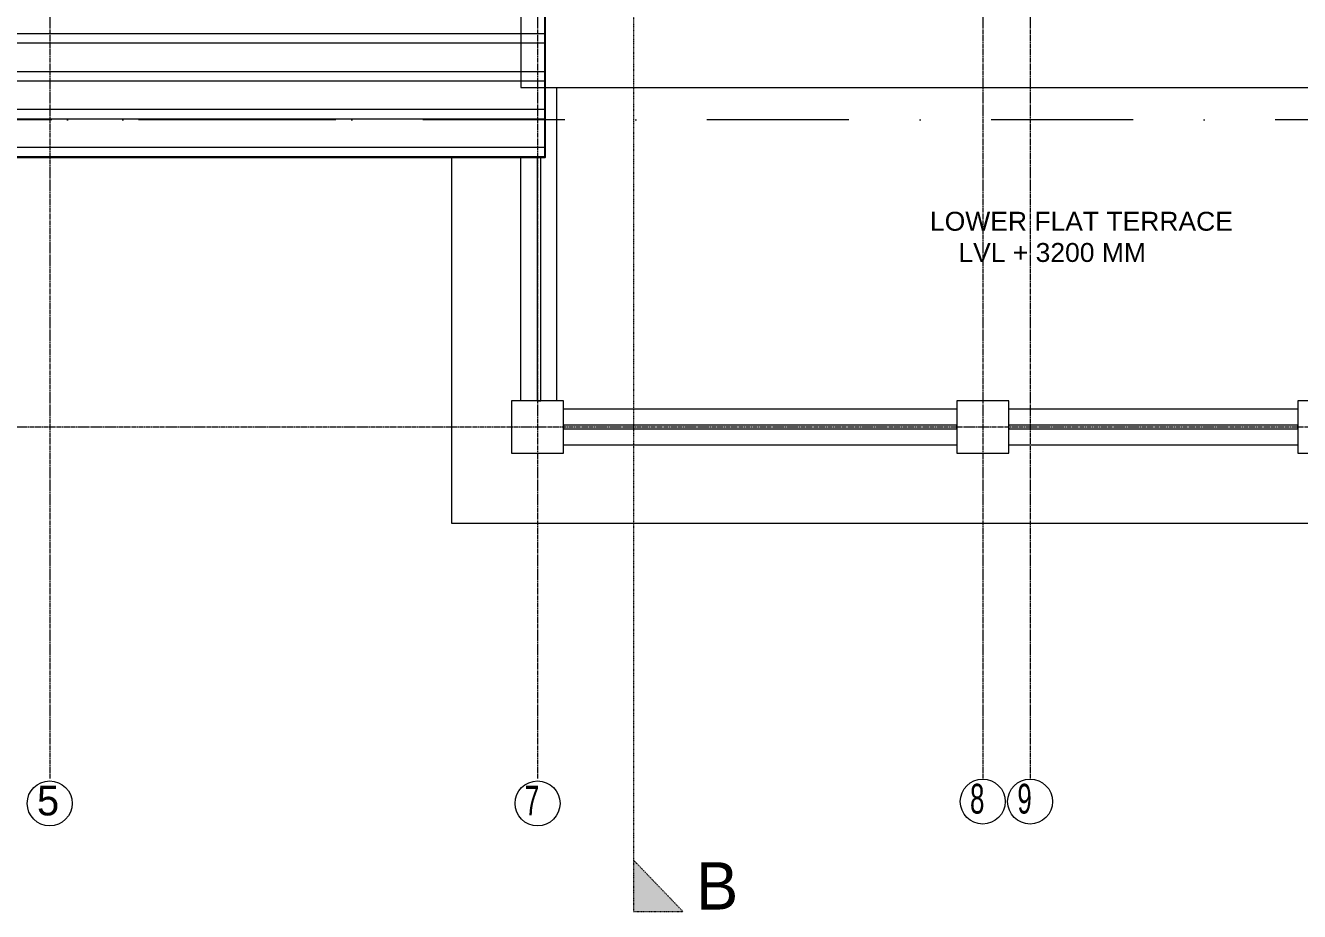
# Model space of a CAD drawing. Header units: inches. Extents: x -3071 to 2534411, y -17796 to 388172.
# Drawn here: x 1795139 to 1808589, y 290882 to 300238 of the extents above; entities that cross this region are included whole.
import ezdxf

# ---------------------------------------------------------------- set-up
doc = ezdxf.new("R2010")
doc.units = ezdxf.units.IN
doc.header["$MEASUREMENT"] = 0
for name, pattern in [('ACAD_ISO08W100', [36, 24, -3, 6, -3]), ('DASHDOT', [1, 0.5, -0.25, 0, -0.25]), ('DASHDOT2', [12.7, 6.35, -3.175, 0, -3.175]), ('DASHED', [0.75, 0.5, -0.25])]:
    doc.linetypes.add(name, pattern=pattern)
for name, color, linetype, lineweight in [('A 0.13 DIM', 6, 'Continuous', 13), ('cen', 50, 'ACAD_ISO08W100', 5), ('DIM', 161, 'Continuous', 15), ('dotted line', 1, 'DASHED', 9), ('Grid Tag', 6, 'Continuous', 20), ('section', 6, 'DASHDOT2', 20), ('text', 7, 'Continuous', 25)]:
    doc.layers.add(name, color=color, linetype=linetype, lineweight=lineweight)
doc.styles.add('AERIAL', font='arial.ttf', dxfattribs={"height": 10})
doc.styles.add('CG', font='GOTHIC.TTF', dxfattribs={"height": 40})
doc.styles.get("Standard").update_dxf_attribs({"font": 'GOTHIC.TTF'})

# ---------------------------------------------------------------- blocks, each defined once
blk = doc.blocks.new('grid')
at = {"layer": 'Grid Tag', "linetype": 'Continuous', "ltscale": 30}
blk.add_circle((51, 48), 264, dxfattribs=at)
blk.add_attdef('GRID', (-143, -93), '', height=200)

msp = doc.modelspace()

# ---------------------------------------------------------------- hatches: boundary and pattern name
at = {"layer": 'section'}
msp.add_hatch(color=256, dxfattribs=at).paths.add_polyline_path([(1802079.73, 290881.62), (1801557.38, 290881.62), (1801557.38, 291425.22)])

# ---------------------------------------------------------------- linework, layer by layer
msp.add_lwpolyline([(1780747.89, 303242.56), (1800620.13, 303242.56), (1800620.13, 298842.56), (1780747.89, 298842.56)], close=True)
at = {"layer": 'A 0.13 DIM', "linetype": 'DASHDOT', "ltscale": 3000}
for p, q in [((1798416.19, 299239.49), (1775843.86, 299239.49)), ((1824833.35, 299239.49), (1780747.89, 299239.49))]:
    msp.add_line(p, q, dxfattribs=at)
at = {"layer": 'cen', "ltscale": 2}
for p, q in [((1795394.98, 315812.56), (1795394.98, 292283.92)), ((1800544.98, 315812.56), (1800544.98, 292283.92)), ((1805244.98, 315812.56), (1805244.98, 292283.92)), ((1805744.98, 315812.56), (1805744.98, 292283.92)), ((1824176.13, 295997.56), (1776236.16, 295997.56))]:
    msp.add_line(p, q, dxfattribs=at)
at = {"layer": 'DIM', "ltscale": 20}
for p, q in [((1780747.89, 300152.57), (1800620.13, 300152.57)), ((1780747.89, 300052.57), (1800620.13, 300052.57)), ((1780747.89, 299752.57), (1800620.13, 299752.57)), ((1780747.89, 299652.57), (1800620.13, 299652.57)), ((1780747.89, 299352.57), (1800620.13, 299352.57)), ((1780822.89, 299252.57), (1800620.13, 299252.57)), ((1780747.89, 298952.57), (1800620.13, 298952.57)), ((1780822.89, 298852.57), (1800620.13, 298852.57))]:
    msp.add_line(p, q, dxfattribs=at)
at = {"layer": 'DIM'}
for p, q in [((1800749.98, 296272.56), (1800749.98, 299582.56)), ((1799634.98, 298842.56), (1799634.98, 294982.56)), ((1800369.98, 296272.56), (1800369.98, 298842.56)), ((1804969.98, 296187.51), (1800819.98, 296187.56)), ((1808569.98, 296187.56), (1805519.98, 296187.56)), ((1804969.98, 295807.51), (1800819.98, 295807.56)), ((1808569.98, 295807.56), (1805519.98, 295807.56)), ((1799634.98, 294982.56), (1820659.98, 294982.56))]:
    msp.add_line(p, q, dxfattribs=at)
msp.add_lwpolyline([(1800539.98, 298842.56), (1800539.98, 296272.56), (1800579.98, 296272.56), (1800579.98, 298842.56)], dxfattribs=at)
for points in [[(1800269.98, 295722.56), (1800819.98, 295722.56), (1800819.98, 296272.56), (1800269.98, 296272.56)], [(1804969.98, 295722.56), (1805519.98, 295722.56), (1805519.98, 296272.56), (1804969.98, 296272.56)], [(1808569.98, 295722.56), (1809119.98, 295722.56), (1809119.98, 296272.56), (1808569.98, 296272.56)], [(1804969.98, 295977.51), (1804969.98, 296017.51), (1800819.98, 296017.56), (1800819.98, 295977.56)], [(1808569.98, 295977.56), (1808569.98, 296017.56), (1805519.98, 296017.56), (1805519.98, 295977.56)]]:
    msp.add_lwpolyline(points, close=True, dxfattribs=at)
at = {"layer": 'dotted line', "linetype": 'Continuous', "ltscale": 1000}
for p, q in [((1800369.98, 304482.56), (1800369.98, 299582.56)), ((1800369.98, 299582.56), (1820659.98, 299582.56))]:
    msp.add_line(p, q, dxfattribs=at)
at = {"layer": 'section'}
for p, q in [((1801557.38, 315188.46), (1801557.38, 290881.62)), ((1802079.73, 290881.62), (1801557.38, 291425.22)), ((1801557.38, 290881.62), (1802079.73, 290881.62))]:
    msp.add_line(p, q, dxfattribs=at)

# ---------------------------------------------------------------- block references
ref = msp.add_blockref('grid', (1805198.75, 291999.59), dxfattribs=dict(xscale=0.8987445155798923, yscale=0.8987445155798923, zscale=0.8987445155798923))
ref.add_attrib('GRID', '8', (1805110.22, 291915.8), dxfattribs={"height": 314.56, "width": 0.65})
ref = msp.add_blockref('grid', (1805698.75, 291999.59), dxfattribs=dict(xscale=0.8987445155798923, yscale=0.8987445155798923, zscale=0.8987445155798923))
ref.add_attrib('GRID', '9', (1805610.22, 291915.8), dxfattribs={"height": 314.56, "width": 0.65})
ref = msp.add_blockref('grid', (1795348.75, 291980.18), dxfattribs=dict(xscale=0.8987445155798923, yscale=0.8987445155798923, zscale=0.8987445155798923))
ref.add_attrib('GRID', '5', (1795260.21, 291896.4), dxfattribs={"height": 314.56})
ref = msp.add_blockref('grid', (1800498.75, 291980.18), dxfattribs=dict(xscale=0.8987445155798923, yscale=0.8987445155798923, zscale=0.8987445155798923))
ref.add_attrib('GRID', '7', (1800410.22, 291896.4), dxfattribs={"height": 314.56, "width": 0.65})

# ---------------------------------------------------------------- texts
at = {"layer": 'section', "insert": (1802440.67, 291152.6), "char_height": 500, "width": 2050.5885, "attachment_point": 5, "style": 'CG'}
msp.add_mtext('B', dxfattribs=at)
at = {"layer": 'text', "char_height": 200, "width": 14192.8258, "attachment_point": 1, "style": 'AERIAL'}
for s, insert in [('LOWER FLAT TERRACE ', (1804687.64, 298270.3)), ('LVL + 3200 MM', (1804987.58, 297940.74))]:
    msp.add_mtext(s, dxfattribs=dict(at, insert=insert))

doc.saveas('drawing.dxf')
